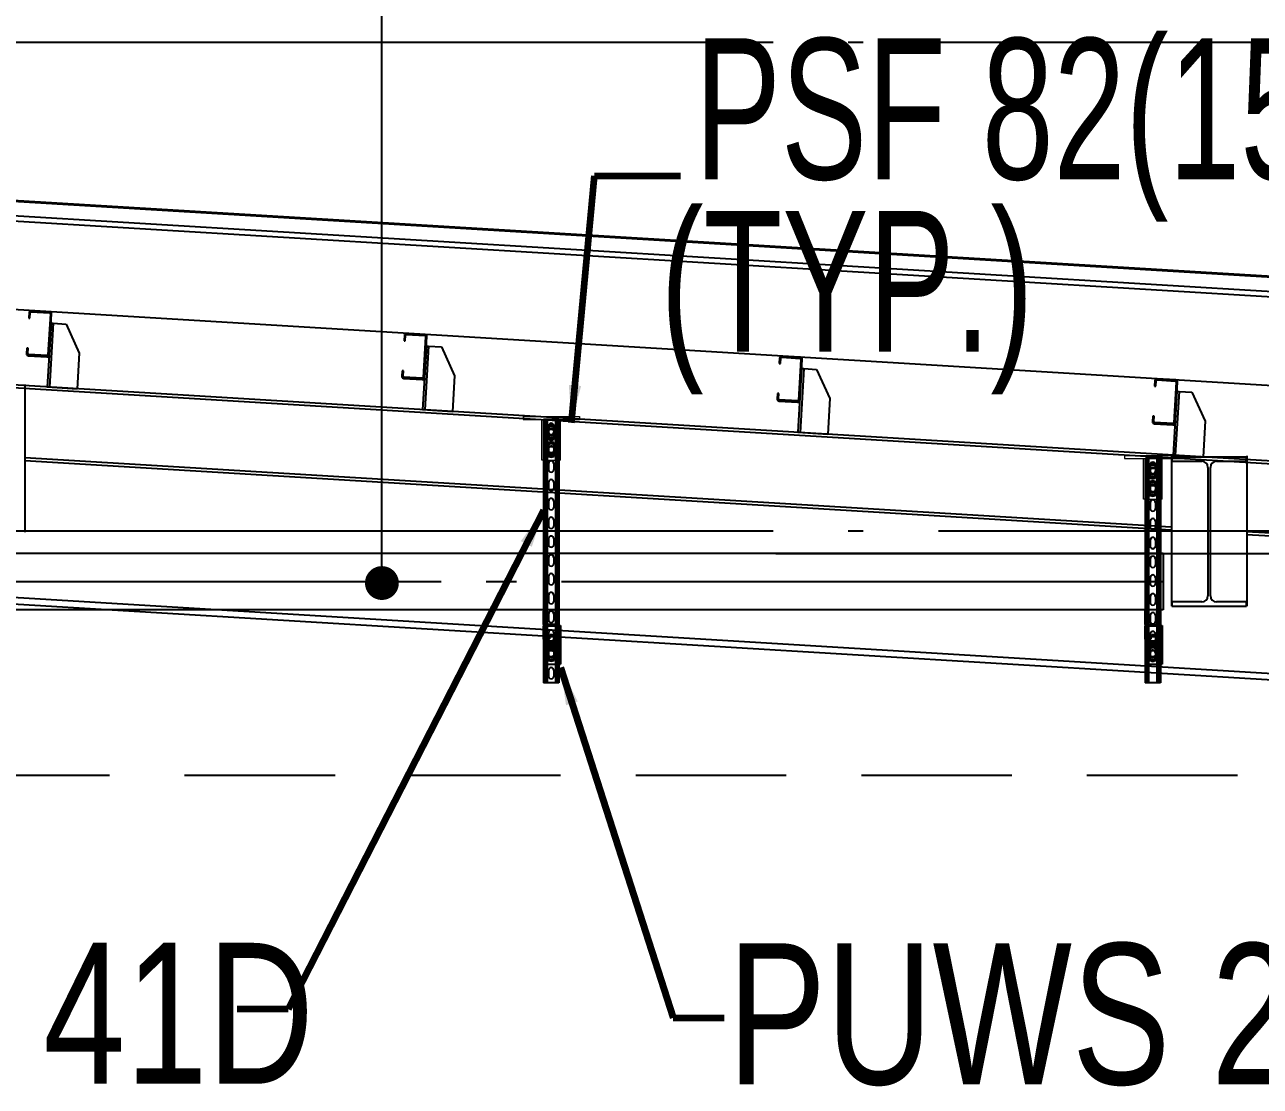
# Model space of a CAD drawing. Header units: millimetres. Extents: x 0 to 268175, y 0 to 74250.
# Drawn here: x 99930 to 103216, y 23219 to 26043 of the extents above; entities that cross this region are included whole.
import ezdxf
from ezdxf.enums import TextEntityAlignment as Align

# ---------------------------------------------------------------- set-up
doc = ezdxf.new("R2010")
doc.units = ezdxf.units.MM
doc.header["$LTSCALE"] = 200
for name, pattern in [('CEN-GAUN', [32.2, 30, -1, 0.2, -1]), ('CEN6', [12, 10, -0.75, 0.5, -0.75]), ('H3', [3, 2, -1]), ('phl_thick', [0])]:
    doc.linetypes.add(name, pattern=pattern)
for name, color, linetype in [('1 CEN', 15, 'CEN-GAUN'), ('1 EA', 3, 'Continuous'), ('1 OA', 4, 'Continuous'), ('@@P3_P4 환상망 SUPPORT', 143, 'Continuous'), ('BA', 9, 'Continuous'), ('PIPE RACK', 6, 'Continuous'), ('SYP_INSUL', 252, 'Continuous'), ('TE', 2, 'Continuous')]:
    doc.layers.add(name, color=color, linetype=linetype)
doc.styles.add('GHS_DIM', font='romans.shx', dxfattribs={"width": 0.7, "bigfont": 'ghs.shx'})
doc.styles.add('돋움', font='')
doc.styles.add('돋움체', font='gulim.ttc')
doc.styles.get('돋움').set_extended_font_data('Dotum')
doc.dimstyles.new('LEADER50', dxfattribs={"dimscale": 0, "dimtxt": 100, "dimasz": 100, "dimexe": 50, "dimexo": 50, "dimgap": 40, "dimtad": 1, "dimdec": 0, "dimdsep": 46, "dimtxsty": 'GHS_DIM', "dimcen": 2.5, "dimclrd": 1, "dimclre": 1, "dimclrt": 2, "dimadec": 0, "dimazin": 0, "dimtfac": 1, "dimtdec": 0, "dimtofl": 0, "dimtmove": 0, "dimatfit": 3, "dimfxl": 30, "dimtvp": 1, "dimtolj": 1, "dimtzin": 0, "dimarcsym": 0})
doc.dimstyles.new('SAMOO-25', dxfattribs={"dimscale": 100, "dimtxt": 2.5, "dimasz": 1, "dimexe": 2, "dimexo": 2, "dimgap": 1, "dimtad": 1, "dimdec": 0, "dimdsep": 46, "dimlunit": 6, "dimtxsty": '돋움', "dimblk": 'dimdot', "dimcen": 1, "dimclrd": 1, "dimclre": 1, "dimclrt": 3, "dimadec": 0, "dimazin": 0, "dimtm": 1e-09, "dimtfac": 1, "dimtdec": 0, "dimtix": 1, "dimtmove": 2, "dimatfit": 3, "dimldrblk": 'NONE', "dimfxl": 8, "dimtolj": 1, "dimarcsym": 0})

# ---------------------------------------------------------------- blocks, each defined once
blk = doc.blocks.new('*U4191')
at = {"layer": '@@P3_P4 환상망 SUPPORT', "linetype": 'phl_thick'}
for p, q in [((-20.5, 0), (-20.5, 700.8)), ((-15.6, 0), (-15.6, 700.8)), ((-15.1, 0), (-15.1, 700.8)), ((-11, 0), (-11, 700.8)), ((11, 0), (11, 700.8)), ((15.1, 0), (15.1, 700.8)), ((15.6, 0), (15.6, 700.8)), ((20.5, 0), (20.5, 700.8)), ((-7, 667), (-7, 683)), ((7, 667), (7, 683)), ((-7, 617), (-7, 633)), ((7, 617), (7, 633)), ((-7, 567), (-7, 583)), ((7, 567), (7, 583)), ((-7, 517), (-7, 533)), ((7, 517), (7, 533)), ((-7, 467), (-7, 483)), ((7, 467), (7, 483)), ((-7, 417), (-7, 433)), ((7, 417), (7, 433)), ((-7, 367), (-7, 383)), ((7, 367), (7, 383)), ((-7, 317), (-7, 333)), ((7, 317), (7, 333)), ((-7, 267), (-7, 283)), ((7, 267), (7, 283)), ((-7, 217), (-7, 233)), ((7, 217), (7, 233)), ((-7, 167), (-7, 183)), ((7, 167), (7, 183)), ((-7, 117), (-7, 133)), ((7, 117), (7, 133)), ((-7, 67), (-7, 83)), ((7, 67), (7, 83)), ((-7, 17), (-7, 33)), ((7, 17), (7, 33))]:
    blk.add_line(p, q, dxfattribs=at)
at = {"layer": '@@P3_P4 환상망 SUPPORT', "linetype": 'Continuous'}
for p, q in [((-20.5, 700.8), (20.5, 700.8)), ((-20.5, 0), (20.5, 0))]:
    blk.add_line(p, q, dxfattribs=at)
at = {"layer": '@@P3_P4 환상망 SUPPORT', "linetype": 'phl_thick'}
for centre, start, end in [((0, 683), 0.0003, 180.0003), ((0, 667), 180.0003, 0.0003), ((0, 633), 0.0003, 180.0003), ((0, 617), 180.0003, 0.0003), ((0, 583), 0.0003, 180.0003), ((0, 567), 180.0003, 0.0003), ((0, 533), 0.0003, 180.0003), ((0, 517), 180.0003, 0.0003), ((0, 483), 0.0003, 180.0003), ((0, 467), 180.0003, 0.0003), ((0, 433), 0.0003, 180.0003), ((0, 417), 180.0003, 0.0003), ((0, 383), 0.0003, 180.0003), ((0, 367), 180.0003, 0.0003), ((0, 333), 0.0003, 180.0003), ((0, 317), 180.0003, 0.0003), ((0, 283), 0.0003, 180.0003), ((0, 267), 180.0003, 0.0003), ((0, 233), 0.0003, 180.0003), ((0, 217), 180.0003, 0.0003), ((0, 183), 0.0003, 180.0003), ((0, 167), 180.0003, 0.0003), ((0, 133), 0.0003, 180.0003), ((0, 117), 180.0003, 0.0003), ((0, 83), 0.0003, 180.0003), ((0, 67), 180.0003, 0.0003), ((0, 33), 0.0003, 180.0003), ((0, 17), 180.0003, 0.0003)]:
    blk.add_arc(centre, 7, start, end, dxfattribs=at)
blk = doc.blocks.new('A$C1199bcb0')
at = {"layer": '@@P3_P4 환상망 SUPPORT', "color": 2, "linetype": 'phl_thick'}
for p, q in [((-18, 6), (-17.99649, 6.117777)), ((-18, -6), (-18, 6)), ((-17.99649, 6.117777), (-17.986084, 6.235472)), ((-17.986084, 6.235472), (-17.968693, 6.352408)), ((-17.968693, 6.352408), (-17.944448, 6.467915)), ((-17.944448, 6.467915), (-17.913618, 6.581325)), ((-17.913618, 6.581325), (-17.876478, 6.691977)), ((-17.876478, 6.691977), (-17.832987, 6.800099)), ((-17.832987, 6.800099), (-17.782843, 6.90625)), ((-17.782843, 6.90625), (-17.726339, 7.009788)), ((-17.726339, 7.009788), (-17.663683, 7.110023)), ((-17.663683, 7.110023), (-17.595186, 7.206336)), ((-17.595186, 7.206336), (-17.521322, 7.298238)), ((-17.521322, 7.298238), (-17.442581, 7.385253)), ((-17.442581, 7.385253), (-17.359451, 7.466933)), ((-17.359451, 7.466933), (-17.272411, 7.54299)), ((-17.272411, 7.54299), (-17.182116, 7.613221)), ((-17.182116, 7.613221), (-17.089214, 7.677382)), ((-17.089214, 7.677382), (-16.99437, 7.735268)), ((-16.99437, 7.735268), (-16.898317, 7.78686)), ((-16.898317, 7.78686), (-16.801819, 7.832213)), ((-16.801819, 7.832213), (-16.705605, 7.871396)), ((-16.705605, 7.871396), (-16.608332, 7.905217)), ((-16.608332, 7.905217), (-16.509245, 7.934047)), ((-16.509245, 7.934047), (-16.408728, 7.957771)), ((-16.408728, 7.957771), (-16.307163, 7.976272)), ((-16.307163, 7.976272), (-16.204935, 7.989459)), ((-16.204935, 7.989459), (-16.102423, 7.997347)), ((-16.102423, 7.997347), (-16, 8)), ((-16, 8), (-14.439052, 8)), ((-14.439049, 8.000031), (-14.231407, 8.004602)), ((-14.231407, 8.004602), (-14.024026, 8.018427)), ((-14.024026, 8.018427), (-13.817566, 8.041426)), ((-13.817566, 8.041426), (-13.612699, 8.073442)), ((-13.612699, 8.073442), (-13.410096, 8.114311)), ((-13.410096, 8.114311), (-13.208317, 8.164452)), ((-13.208317, 8.164452), (-13.002339, 8.225616)), ((-13.002339, 8.225616), (-12.793396, 8.298335)), ((-12.793396, 8.298335), (-12.583125, 8.383024)), ((-12.583125, 8.383024), (-12.373108, 8.479752)), ((-12.373108, 8.479752), (-12.202334, 8.568009)), ((-12.202334, 8.568009), (-12.032001, 8.66519)), ((-12.032001, 8.66519), (-11.862731, 8.771353)), ((-11.862731, 8.771353), (-11.69539, 8.886751)), ((-11.69539, 8.886751), (-11.530483, 9.011345)), ((-11.530483, 9.011345), (-11.36902, 9.14507)), ((-11.36902, 9.14507), (-11.212824, 9.286802)), ((-11.212824, 9.286802), (-11.06258, 9.43597)), ((-11.06258, 9.43597), (-10.918729, 9.592018)), ((-10.918729, 9.592018), (-10.782094, 9.754732)), ((-10.782094, 9.754732), (-10.652928, 9.923378)), ((-10.652928, 9.923378), (-10.532238, 10.096755)), ((-10.532238, 10.096755), (-10.420465, 10.273729)), ((-10.420465, 10.273729), (-10.317712, 10.453605)), ((-10.317712, 10.453605), (-10.224151, 10.635519)), ((-10.224151, 10.635519), (-10.14017, 10.817799)), ((-10.14017, 10.817799), (-10.065554, 10.999621)), ((-10.065554, 10.999621), (-10, 11.18034)), ((-10, 11.18034), (-7.5, 18.540497)), ((-8.5, -4.129467), (-8.5, 4.129467)), ((-7.862192, 17.474161), (-8, 17.5)), ((-8, 17.068443), (-8, 17.5)), ((-7.826223, 5.296482), (-7.478477, 5.497254)), ((-7.478477, 5.497254), (-7.13805, 5.6938)), ((-7.13805, 5.6938), (-6.803941, 5.886698)), ((-6.803941, 5.886698), (-6.475198, 6.076497)), ((-6.475198, 6.076497), (-6.150906, 6.263728)), ((-6.150906, 6.263728), (-5.830178, 6.4489)), ((-5.830178, 6.4489), (-5.512148, 6.632514)), ((-5.512148, 6.632514), (-4.880781, 6.997035)), ((-4.880781, 6.997035), (-4.565745, 7.17892)), ((-4.565745, 7.17892), (-4.25, 7.361216)), ((-4.25, 7.361216), (-3.934255, 7.543511)), ((-3.934255, 7.543511), (-3.619219, 7.725397)), ((-3.619219, 7.725397), (-3.304035, 7.907369)), ((-3.304035, 7.907369), (-2.987851, 8.089918)), ((-2.987851, 8.089918), (-2.669822, 8.273532)), ((-2.669822, 8.273532), (-2.349094, 8.458704)), ((-2.349094, 8.458704), (-2.024802, 8.645934)), ((-2.024802, 8.645934), (-1.696059, 8.835734)), ((-1.696059, 8.835734), (-1.361951, 9.028632)), ((-1.361951, 9.028632), (-1.021523, 9.225178)), ((-1.021523, 9.225178), (-0.673776, 9.425949)), ((1.09777, 9.181157), (0.673776, 9.425949)), ((1.511166, 8.942483), (1.09777, 9.181157)), ((1.91576, 8.70889), (1.511166, 8.942483)), ((2.313254, 8.479397), (1.91576, 8.70889)), ((2.705276, 8.253062), (2.313254, 8.479397)), ((3.093409, 8.028974), (2.705276, 8.253062)), ((3.479206, 7.806234), (3.093409, 8.028974)), ((3.864216, 7.583949), (3.479206, 7.806234)), ((4.597267, 7.160721), (3.864216, 7.583949)), ((4.943779, 6.960663), (4.597267, 7.160721)), ((5.290677, 6.760381), (4.943779, 6.960663)), ((5.639091, 6.559224), (5.290677, 6.760381)), ((5.990151, 6.356539), (5.639091, 6.559224)), ((6.344997, 6.151669), (5.990151, 6.356539)), ((6.704797, 5.943938), (6.344997, 6.151669)), ((7.444122, 5.517089), (6.704797, 5.943938)), ((7.826223, 5.296482), (7.444122, 5.517089)), ((10, 11.18034), (7.5, 18.540497)), ((8.5, -4.129467), (8.5, 4.129467)), ((10.0619, 11.00917), (10, 11.18034)), ((10.131785, 10.837331), (10.0619, 11.00917)), ((10.20982, 10.665387), (10.131785, 10.837331)), ((10.296167, 10.493907), (10.20982, 10.665387)), ((10.390993, 10.323456), (10.296167, 10.493907)), ((10.494428, 10.154656), (10.390993, 10.323456)), ((10.605843, 9.989169), (10.494428, 10.154656)), ((10.724691, 9.827928), (10.605843, 9.989169)), ((10.850639, 9.671434), (10.724691, 9.827928)), ((10.983347, 9.520192), (10.850639, 9.671434)), ((11.122479, 9.374703), (10.983347, 9.520192)), ((11.26755, 9.235579), (11.122479, 9.374703)), ((11.417344, 9.103769), (11.26755, 9.235579)), ((11.571177, 8.979536), (11.417344, 9.103769)), ((11.728471, 8.863041), (11.571177, 8.979536)), ((11.888385, 8.754602), (11.728471, 8.863041)), ((12.049542, 8.654679), (11.888385, 8.754602)), ((12.211309, 8.563124), (12.049542, 8.654679)), ((12.373108, 8.479752), (12.211309, 8.563124)), ((12.583125, 8.383024), (12.373118, 8.4798)), ((12.793396, 8.298335), (12.583125, 8.383024)), ((13.002339, 8.225616), (12.793396, 8.298335)), ((13.208317, 8.164452), (13.002339, 8.225616)), ((13.410096, 8.114311), (13.208317, 8.164452)), ((13.612699, 8.073442), (13.410096, 8.114311)), ((13.817566, 8.041426), (13.612699, 8.073442)), ((14.024026, 8.018427), (13.817566, 8.041426)), ((14.231407, 8.004602), (14.024026, 8.018427)), ((14.439052, 8), (14.231407, 8.004602)), ((14.439052, 8), (14.690674, 8)), ((14.690674, 8), (14.945595, 8)), ((14.945595, 8), (15.203898, 8)), ((15.203898, 8), (15.465673, 8)), ((15.465673, 8), (15.731009, 8)), ((15.731009, 8), (16, 8)), ((16.102423, 7.997347), (16, 8)), ((16.204935, 7.989459), (16.102423, 7.997347)), ((16.307163, 7.976272), (16.204935, 7.989459)), ((16.408728, 7.957771), (16.307163, 7.976272)), ((16.509245, 7.934047), (16.408728, 7.957771)), ((16.608332, 7.905217), (16.509245, 7.934047)), ((16.705605, 7.871395), (16.608332, 7.905217)), ((16.801819, 7.832213), (16.705605, 7.871395)), ((16.898317, 7.78686), (16.801819, 7.832213)), ((16.99437, 7.735268), (16.898317, 7.78686)), ((17.089214, 7.677382), (16.99437, 7.735268)), ((17.182116, 7.613221), (17.089214, 7.677382)), ((17.272411, 7.54299), (17.182116, 7.613221)), ((17.359451, 7.466933), (17.272411, 7.54299)), ((17.442581, 7.385253), (17.359451, 7.466933)), ((17.521322, 7.298238), (17.442581, 7.385253)), ((17.595186, 7.206336), (17.521322, 7.298238)), ((17.663683, 7.110023), (17.595186, 7.206336)), ((17.726339, 7.009788), (17.663683, 7.110023)), ((17.782843, 6.90625), (17.726339, 7.009788)), ((17.832987, 6.800099), (17.782843, 6.90625)), ((17.876478, 6.691977), (17.832987, 6.800099)), ((17.913618, 6.581325), (17.876478, 6.691977)), ((17.944448, 6.467915), (17.913618, 6.581325)), ((17.968693, 6.352408), (17.944448, 6.467915)), ((17.986084, 6.235472), (17.968693, 6.352408)), ((17.99649, 6.117777), (17.986084, 6.235472)), ((18, 6), (17.99649, 6.117777)), ((18, -6), (18, 6)), ((-17.99649, -6.117777), (-18, -6)), ((-17.986084, -6.235472), (-17.99649, -6.117777)), ((-17.968693, -6.352408), (-17.986084, -6.235472)), ((-17.944448, -6.467915), (-17.968693, -6.352408)), ((-17.913618, -6.581325), (-17.944448, -6.467915)), ((-17.876478, -6.691977), (-17.913618, -6.581325)), ((-17.832987, -6.800099), (-17.876478, -6.691977)), ((-17.782843, -6.90625), (-17.832987, -6.800099)), ((-17.726339, -7.009788), (-17.782843, -6.90625)), ((-17.663683, -7.110023), (-17.726339, -7.009788)), ((-17.595186, -7.206336), (-17.663683, -7.110023)), ((-17.521322, -7.298238), (-17.595186, -7.206336)), ((-17.442581, -7.385253), (-17.521322, -7.298238)), ((-17.359451, -7.466933), (-17.442581, -7.385253)), ((-17.272411, -7.54299), (-17.359451, -7.466933)), ((-17.182116, -7.613221), (-17.272411, -7.54299)), ((-17.089214, -7.677382), (-17.182116, -7.613221)), ((-16.99437, -7.735268), (-17.089214, -7.677382)), ((-16.898317, -7.78686), (-16.99437, -7.735268)), ((-16.801819, -7.832213), (-16.898317, -7.78686)), ((-16.705605, -7.871395), (-16.801819, -7.832213)), ((-16.608332, -7.905217), (-16.705605, -7.871395)), ((-16.509245, -7.934047), (-16.608332, -7.905217)), ((-16.408728, -7.957771), (-16.509245, -7.934047)), ((-16.307163, -7.976272), (-16.408728, -7.957771)), ((-16.204935, -7.989459), (-16.307163, -7.976272)), ((-16.102423, -7.997347), (-16.204935, -7.989459)), ((-16, -8), (-16.102423, -7.997347)), ((-16, -8), (-14.439052, -8)), ((-14.231407, -8.004602), (-14.439052, -8)), ((-14.024026, -8.018427), (-14.231407, -8.004602)), ((-13.817566, -8.041426), (-14.024026, -8.018427)), ((-13.612699, -8.073442), (-13.817566, -8.041426)), ((-13.410096, -8.114311), (-13.612699, -8.073442)), ((-13.208317, -8.164452), (-13.410096, -8.114311)), ((-13.002339, -8.225616), (-13.208317, -8.164452)), ((-12.793396, -8.298335), (-13.002339, -8.225616)), ((-12.583125, -8.383024), (-12.793396, -8.298335)), ((-12.373118, -8.4798), (-12.583125, -8.383024)), ((-12.202317, -8.567993), (-12.373108, -8.479752)), ((-12.031596, -8.665364), (-12.202317, -8.567993)), ((-11.861625, -8.77208), (-12.031596, -8.665364)), ((-11.693248, -8.888251), (-11.861625, -8.77208)), ((-11.528074, -9.013275), (-11.693248, -8.888251)), ((-11.366937, -9.146872), (-11.528074, -9.013275)), ((-11.210513, -9.288848), (-11.366937, -9.146872)), ((-11.059873, -9.438622), (-11.210513, -9.288848)), ((-10.916073, -9.595039), (-11.059873, -9.438622)), ((-10.779813, -9.757758), (-10.916073, -9.595039)), ((-10.651197, -9.925931), (-10.779813, -9.757758)), ((-10.530719, -10.099052), (-10.651197, -9.925931)), ((-10.41886, -10.276366), (-10.530719, -10.099052)), ((-10.316502, -10.45592), (-10.41886, -10.276366)), ((-10.223629, -10.63676), (-10.316502, -10.45592)), ((-10.140051, -10.81822), (-10.223629, -10.63676)), ((-10.065572, -10.999636), (-10.140051, -10.81822)), ((-10, -11.18034), (-10.065572, -10.999636)), ((-7.5, -18.540497), (-10, -11.18034)), ((-7.444122, -5.517089), (-7.826223, -5.296482)), ((-6.704797, -5.943938), (-7.444122, -5.517089)), ((-6.344997, -6.151669), (-6.704797, -5.943938)), ((-5.990151, -6.356539), (-6.344997, -6.151669)), ((-5.639091, -6.559224), (-5.990151, -6.356539)), ((-5.290677, -6.760381), (-5.639091, -6.559224)), ((-4.943779, -6.960663), (-5.290677, -6.760381)), ((-4.597267, -7.160721), (-4.943779, -6.960663)), ((-4.25, -7.361216), (-4.597267, -7.160721)), ((-3.864216, -7.583949), (-4.25, -7.361216)), ((-3.479206, -7.806234), (-3.864216, -7.583949)), ((-3.093409, -8.028974), (-3.479206, -7.806234)), ((-2.705276, -8.253062), (-3.093409, -8.028974)), ((-2.313254, -8.479397), (-2.705276, -8.253062)), ((-1.91576, -8.70889), (-2.313254, -8.479397)), ((-1.511166, -8.942483), (-1.91576, -8.70889)), ((-1.09777, -9.181157), (-1.511166, -8.942483)), ((-0.673776, -9.425949), (-1.09777, -9.181157)), ((0.673776, -9.425949), (1.09777, -9.181157)), ((1.09777, -9.181157), (1.511166, -8.942483)), ((1.511166, -8.942483), (1.91576, -8.70889)), ((1.91576, -8.70889), (2.313254, -8.479397)), ((2.313254, -8.479397), (2.705276, -8.253062)), ((2.705276, -8.253062), (3.093409, -8.028974)), ((3.093409, -8.028974), (3.479206, -7.806234)), ((3.479206, -7.806234), (3.864216, -7.583949)), ((3.864216, -7.583949), (4.25, -7.361216)), ((4.25, -7.361216), (4.597267, -7.160721)), ((4.597267, -7.160721), (4.943779, -6.960663)), ((4.943779, -6.960663), (5.290677, -6.760381)), ((5.290677, -6.760381), (5.639091, -6.559224)), ((5.639091, -6.559224), (5.990151, -6.356539)), ((5.990151, -6.356539), (6.344997, -6.151669)), ((6.344997, -6.151669), (6.704797, -5.943938)), ((6.704797, -5.943938), (7.070754, -5.732653)), ((7.070754, -5.732653), (7.444122, -5.517089)), ((7.444122, -5.517089), (7.826223, -5.296482)), ((7.5, -18.540497), (10, -11.18034)), ((8, -17.5), (7.862205, -17.474163)), ((8, -17.5), (8, -17.068485)), ((10, -11.18034), (10.079742, -10.963325)), ((10.079742, -10.963325), (10.172623, -10.744906)), ((10.172623, -10.744906), (10.279159, -10.526212)), ((10.279159, -10.526212), (10.399189, -10.309495)), ((10.399189, -10.309495), (10.532238, -10.096755)), ((10.532238, -10.096755), (10.678125, -9.889198)), ((10.678125, -9.889198), (10.835908, -9.688932)), ((10.835908, -9.688932), (11.004268, -9.497615)), ((11.004268, -9.497615), (11.182281, -9.316057)), ((11.182281, -9.316057), (11.36902, -9.14507)), ((11.36902, -9.14507), (11.563231, -8.985682)), ((11.563231, -8.985682), (11.762086, -8.839511)), ((11.762086, -8.839511), (11.96414, -8.706587)), ((11.96414, -8.706587), (12.168209, -8.586729)), ((12.168209, -8.586729), (12.373108, -8.479752)), ((12.373108, -8.479752), (12.583125, -8.383024)), ((12.583125, -8.383024), (12.793396, -8.298335)), ((12.793396, -8.298335), (13.002339, -8.225616)), ((13.002339, -8.225616), (13.208317, -8.164452)), ((13.208317, -8.164452), (13.410096, -8.114311)), ((13.410096, -8.114311), (13.612699, -8.073442)), ((13.612699, -8.073442), (13.817566, -8.041426)), ((13.817566, -8.041426), (14.024026, -8.018427)), ((14.024026, -8.018427), (14.231407, -8.004602)), ((14.231407, -8.004602), (14.439052, -8)), ((14.439052, -8), (14.690674, -8)), ((14.690674, -8), (14.945595, -8)), ((14.945595, -8), (15.203898, -8)), ((15.203898, -8), (15.465673, -8)), ((15.465673, -8), (15.731009, -8)), ((15.731009, -8), (16, -8)), ((16, -8), (16.102423, -7.997347)), ((16.102423, -7.997347), (16.204935, -7.989459)), ((16.204935, -7.989459), (16.307163, -7.976272)), ((16.307163, -7.976272), (16.408728, -7.957771)), ((16.408728, -7.957771), (16.509245, -7.934047)), ((16.509245, -7.934047), (16.608332, -7.905217)), ((16.608332, -7.905217), (16.705605, -7.871396)), ((16.705605, -7.871396), (16.801819, -7.832213)), ((16.801819, -7.832213), (16.898317, -7.78686)), ((16.898317, -7.78686), (16.99437, -7.735268)), ((16.99437, -7.735268), (17.089214, -7.677382)), ((17.089214, -7.677382), (17.182116, -7.613221)), ((17.182116, -7.613221), (17.272411, -7.54299)), ((17.272411, -7.54299), (17.359451, -7.466933)), ((17.359451, -7.466933), (17.442581, -7.385253)), ((17.442581, -7.385253), (17.521322, -7.298238)), ((17.521322, -7.298238), (17.595186, -7.206336)), ((17.595186, -7.206336), (17.663683, -7.110023)), ((17.663683, -7.110023), (17.726339, -7.009788)), ((17.726339, -7.009788), (17.782843, -6.90625)), ((17.782843, -6.90625), (17.832987, -6.800099)), ((17.832987, -6.800099), (17.876478, -6.691977)), ((17.876478, -6.691977), (17.913618, -6.581325)), ((17.913618, -6.581325), (17.944448, -6.467915)), ((17.944448, -6.467915), (17.968693, -6.352408)), ((17.968693, -6.352408), (17.986084, -6.235472)), ((17.986084, -6.235472), (17.99649, -6.117777)), ((17.99649, -6.117777), (18, -6))]:
    blk.add_line(p, q, dxfattribs=at)
for radius in [10.3, 8.5]:
    blk.add_circle((0, 0), radius, dxfattribs=at)
for radius, start, end in [(15, 145.575707658, 214.424292384), (15, 48.189685111, 131.810314902), (9.45, 145.911393746, 154.088606254), (20, 67.975687163, 112.024312837), (9.45, 85.911393747, 94.088606253), (9.45, 25.911393746, 34.088606254), (15, 0, 34.424292384), (15, 325.575707658, 0), (15, 228.189685098, 311.810314889), (9.45, 205.911393746, 214.088606254), (20, 247.975687163, 292.024312837), (9.45, 265.911393747, 274.088606253), (9.45, 325.911393746, 334.088606254)]:
    blk.add_arc((0, 0), radius, start, end, dxfattribs=at)
blk = doc.blocks.new('A$Cbeba9721')
at = {"layer": '@@P3_P4 환상망 SUPPORT', "color": 5, "linetype": 'Continuous', "lineweight": 0}
for p, q in [((-75, 0), (75, 0)), ((-75, 0), (-75, -8)), ((75, 0), (75, -8)), ((-75, -8), (75, -8)), ((-25, -116), (-25, -8)), ((-8.2, -25), (-8.2, -35.3)), ((7.2, -24), (-7.2, -24)), ((8.2, -35.3), (8.2, -25)), ((25, -116), (25, -8)), ((-8.2, -48.7), (-8.2, -59)), ((-7.2, -60), (7.2, -60)), ((8.2, -59), (8.2, -48.7)), ((-8.2, -71), (-8.2, -81.3)), ((-8.2, -94.7), (-8.2, -105)), ((7.2, -70), (-7.2, -70)), ((8.2, -81.3), (8.2, -71)), ((8.2, -105), (8.2, -94.7)), ((-17, -116), (-25, -116)), ((-17, -116), (17, -116)), ((-7.2, -106), (7.2, -106)), ((25, -116), (17, -116))]:
    blk.add_line(p, q, dxfattribs=at)
for centre, radius, start, end in [((-7.2, -25), 1, 90, 180), ((7.2, -25), 1, 0, 90), ((0, -42), 10.7, 140.7731, 219.2269), ((-7.2, -59), 1, 180, 270), ((7.2, -59), 1, 270, 0), ((0, -42), 10.7, 320.7731, 39.2269), ((0, -88), 10.7, 140.7731, 219.2269), ((-7.2, -71), 1, 90, 180), ((7.2, -71), 1, 0, 90), ((0, -88), 10.7, 320.7731, 39.2269), ((-7.2, -105), 1, 180, 270), ((7.2, -105), 1, 270, 0)]:
    blk.add_arc(centre, radius, start, end, dxfattribs=at)
at = {"layer": '@@P3_P4 환상망 SUPPORT', "color": 2}
for p in [(0, -42), (0, -88)]:
    blk.add_blockref('A$C1199bcb0', p, dxfattribs=at)
blk = doc.blocks.new('A$Cd080613a')
at = {"layer": '@@P3_P4 환상망 SUPPORT', "color": 2, "linetype": 'phl_thick'}
for p, q in [((-20, 4.434), (-18.540497, 4.434)), ((-20, 1.034), (-20, 4.434)), ((-20, 1.034), (-18.540497, 1.034)), ((-18.540497, 4.434), (-11.18034, 4.434)), ((-18.540497, 1.034), (-18.540497, 4.434)), ((-18.540497, 1.034), (-11.18034, 1.034)), ((-13.5, 0), (-13.5, 1.034)), ((-13.5, 0), (-8, 0)), ((-11.18034, 4.434), (-10.999621, 4.526016)), ((-11.18034, 1.034), (-11.18034, 4.434)), ((-11.18034, 1.034), (-8.008727, 1.034)), ((-10.999621, 4.526016), (-10.817799, 4.607405)), ((-10.817799, 4.607405), (-10.635521, 4.678167)), ((-10.635521, 4.678167), (-10.453605, 4.738253)), ((-10.5, -10.466), (-10.5, 0)), ((-10.453605, 4.738253), (-10.273729, 4.787376)), ((-10.309559, 6.434007), (10.309559, 6.434007)), ((-10.273729, 4.787376), (-10.096742, 4.825514)), ((-10.096742, 4.825514), (-9.923378, 4.852767)), ((-9.923378, 4.852767), (-9.754732, 4.869109)), ((-9.754732, 4.869109), (-9.592018, 4.874416)), ((-9.43597, 4.869011), (-9.592018, 4.874416)), ((-9.45, 12.285517), (-8.5, 12.834)), ((-9.45, 12.285517), (-9.425949, 12.285517)), ((-9.45, 6.434), (-9.45, 12.285517)), ((-9.286802, 4.852541), (-9.43597, 4.869011)), ((-9.425949, 12.285517), (-9.225178, 12.382765)), ((-9.425949, 6.434), (-9.425949, 12.285517)), ((-9.14507, 4.825103), (-9.286802, 4.852541)), ((-9.225178, 12.382765), (-9.028632, 12.46982)), ((-9.011345, 4.786714), (-9.14507, 4.825103)), ((-9.028632, 12.46982), (-8.835734, 12.547031)), ((-8.886751, 4.737605), (-9.011345, 4.786714)), ((-8.771402, 4.677806), (-8.886751, 4.737605)), ((-8.835734, 12.547031), (-8.645934, 12.614685)), ((-8.66519, 4.60729), (-8.771402, 4.677806)), ((-8.568009, 4.52603), (-8.66519, 4.60729)), ((-8.645934, 12.614685), (-8.458704, 12.673015)), ((-8.479752, 4.434), (-8.568009, 4.52603)), ((-8.5, 12.834), (8.5, 12.834)), ((-8.383024, 4.342905), (-8.479752, 4.434)), ((-8.479752, 4.434), (8.479752, 4.434)), ((-8.458704, 12.673015), (-8.273532, 12.722205)), ((-8.298335, 4.244727), (-8.383024, 4.342905)), ((-8.225616, 4.140826), (-8.298335, 4.244727)), ((-8.273532, 12.722205), (-8.089918, 12.762387)), ((-8.164452, 4.032743), (-8.225616, 4.140826)), ((-8.114311, 3.921798), (-8.164452, 4.032743)), ((-8.073442, 3.805669), (-8.114311, 3.921798)), ((-8.089918, 12.762387), (-7.907369, 12.793645)), ((-8.041426, 3.683749), (-8.073442, 3.805669)), ((-8.018427, 3.556566), (-8.041426, 3.683749)), ((-8.004602, 3.42465), (-8.018427, 3.556566)), ((-8.006255, 0.977988), (-8.008727, 1.034)), ((-8.004136, 0.924002), (-8.006255, 0.977988)), ((-8.000031, 3.288557), (-8.004602, 3.42465)), ((-8.002394, 0.872075), (-8.004136, 0.924002)), ((-8.001102, 0.822352), (-8.002394, 0.872075)), ((-8.000288, 0.774408), (-8.001102, 0.822352)), ((-8, 0.727727), (-8.000288, 0.774408)), ((-8, -0.157176), (-8, 3.288561)), ((-7.997347, 2.169936), (-8, 2.238707)), ((-7.989459, 2.102767), (-7.997347, 2.169936)), ((-7.976272, 2.037446), (-7.989459, 2.102767)), ((-7.957771, 1.974207), (-7.976272, 2.037446)), ((-7.934047, 1.913249), (-7.957771, 1.974207)), ((-7.905217, 1.854768), (-7.934047, 1.913249)), ((-7.907369, 12.793645), (-7.725397, 12.816016)), ((-7.871396, 1.798956), (-7.905217, 1.854768)), ((-7.832213, 1.745381), (-7.871396, 1.798956)), ((-7.78686, 1.693336), (-7.832213, 1.745381)), ((-7.735268, 1.643293), (-7.78686, 1.693336)), ((-7.677382, 1.595741), (-7.735268, 1.643293)), ((-7.725397, 12.816016), (-7.543511, 12.829488)), ((-7.613221, 1.551128), (-7.677382, 1.595741)), ((-7.54299, 1.509804), (-7.613221, 1.551128)), ((-7.543511, 12.829488), (-7.361216, 12.834)), ((-7.466933, 1.472099), (-7.54299, 1.509804)), ((-7.385253, 1.438355), (-7.466933, 1.472099)), ((-7.298238, 1.408783), (-7.385253, 1.438355)), ((-7.17892, 12.829488), (-7.361216, 12.834)), ((-7.206336, 1.383563), (-7.298238, 1.408783)), ((-7.110023, 1.362871), (-7.206336, 1.383563)), ((-6.997035, 12.816016), (-7.17892, 12.829488)), ((-7.009788, 1.34687), (-7.110023, 1.362871)), ((-6.90625, 1.335597), (-7.009788, 1.34687)), ((-6.815063, 12.793645), (-6.997035, 12.816016)), ((-6.800099, 1.329011), (-6.90625, 1.335597)), ((-6.632514, 12.762387), (-6.815063, 12.793645)), ((-6.691977, 1.327135), (-6.800099, 1.329011)), ((-6.691977, 1.327135), (-6.581325, 1.329907)), ((-6.4489, 12.722205), (-6.632514, 12.762387)), ((-6.581325, 1.329907), (-6.467915, 1.337363)), ((-6.467915, 1.337363), (-6.352408, 1.349526)), ((-6.263728, 12.673015), (-6.4489, 12.722205)), ((-6.352408, 1.349526), (-6.235472, 1.366419)), ((-6.076497, 12.614685), (-6.263728, 12.673015)), ((-6.235472, 1.366419), (-6.117777, 1.387979)), ((-6.117777, 1.387979), (-6, 1.414014)), ((-5.886698, 12.547031), (-6.076497, 12.614685)), ((-6, 1.414014), (-5.30323, 1.57262)), ((-6, -1.216), (-6, 1.414014)), ((-5.6938, 12.46982), (-5.886698, 12.547031)), ((-5.497254, 12.382765), (-5.6938, 12.46982)), ((-5.296482, 12.285517), (-5.497254, 12.382765)), ((-5.30323, 1.57262), (-4.617331, 1.711087)), ((-5.296482, 12.285517), (-4.129467, 12.285517)), ((-5.296482, 6.434), (-5.296482, 12.285517)), ((-4.617331, 1.711087), (-3.940787, 1.829986)), ((-4.129467, 12.285517), (-3.727924, 12.382765)), ((-4.129467, 6.434), (-4.129467, 12.285517)), ((-3.940787, 1.829986), (-3.272149, 1.929801)), ((-3.727924, 12.382765), (-3.334832, 12.46982)), ((-3.334832, 12.46982), (-2.949037, 12.547031)), ((-3.272149, 1.929801), (-2.610019, 2.010935)), ((-2.949037, 12.547031), (-2.569437, 12.614685)), ((-2.610019, 2.010935), (-1.953047, 2.07371)), ((-2.569437, 12.614685), (-2.194977, 12.673015)), ((-2.194977, 12.673015), (-1.824632, 12.722205)), ((-1.953047, 2.07371), (-1.299912, 2.118373)), ((-1.824632, 12.722205), (-1.457404, 12.762387)), ((-1.457404, 12.762387), (-1.092307, 12.793645)), ((-1.299912, 2.118373), (-0.649322, 2.145102)), ((-1.092307, 12.793645), (-0.728363, 12.816016)), ((-0.728363, 12.816016), (-0.364591, 12.829488)), ((-0.649322, 2.145102), (0, 2.154)), ((-0.364591, 12.829488), (0, 12.834)), ((0.364591, 12.829488), (0, 12.834)), ((0.649322, 2.145102), (0, 2.154)), ((0.728363, 12.816016), (0.364591, 12.829488)), ((1.299912, 2.118373), (0.649322, 2.145102)), ((1.092307, 12.793645), (0.728363, 12.816016)), ((1.457404, 12.762387), (1.092307, 12.793645)), ((1.953047, 2.07371), (1.299912, 2.118373)), ((1.824632, 12.722205), (1.457404, 12.762387)), ((2.194977, 12.673015), (1.824632, 12.722205)), ((2.610019, 2.010935), (1.953047, 2.07371)), ((2.569437, 12.614685), (2.194977, 12.673015)), ((2.949037, 12.547031), (2.569437, 12.614685)), ((3.272149, 1.929801), (2.610019, 2.010935)), ((3.334832, 12.46982), (2.949037, 12.547031)), ((3.940787, 1.829986), (3.272149, 1.929801)), ((3.727924, 12.382765), (3.334832, 12.46982)), ((4.129467, 12.285517), (3.727924, 12.382765)), ((4.617331, 1.711087), (3.940787, 1.829986)), ((4.129467, 12.285517), (5.296482, 12.285517)), ((4.129467, 6.434), (4.129467, 12.285517)), ((5.30323, 1.57262), (4.617331, 1.711087)), ((5.296482, 12.285517), (5.517089, 12.391922)), ((5.296482, 6.434), (5.296482, 12.285517)), ((6, 1.414014), (5.30323, 1.57262)), ((5.517089, 12.391922), (5.732653, 12.48604)), ((5.732653, 12.48604), (5.943938, 12.568319)), ((5.943938, 12.568319), (6.151669, 12.639125)), ((6.117777, 1.387979), (6, 1.414014)), ((6, -1.216), (6, 1.414014)), ((6.235472, 1.366419), (6.117777, 1.387979)), ((6.151669, 12.639125), (6.356539, 12.698744)), ((6.352408, 1.349526), (6.235472, 1.366419)), ((6.467915, 1.337363), (6.352408, 1.349526)), ((6.356539, 12.698744), (6.559224, 12.747389)), ((6.581325, 1.329907), (6.467915, 1.337363)), ((6.559224, 12.747389), (6.760381, 12.785202)), ((6.691977, 1.327135), (6.581325, 1.329907)), ((6.691977, 1.327135), (6.800099, 1.329011)), ((6.760381, 12.785202), (6.960663, 12.812253)), ((6.800099, 1.329011), (6.90625, 1.335597)), ((6.90625, 1.335597), (7.009788, 1.34687)), ((6.960663, 12.812253), (7.160721, 12.828542)), ((7.009788, 1.34687), (7.110023, 1.362871)), ((7.110023, 1.362871), (7.206336, 1.383563)), ((7.160721, 12.828542), (7.361216, 12.834)), ((7.206336, 1.383563), (7.298238, 1.408783)), ((7.298238, 1.408783), (7.385253, 1.438355)), ((7.583949, 12.827266), (7.361216, 12.834)), ((7.385253, 1.438355), (7.466933, 1.472099)), ((7.466933, 1.472099), (7.54299, 1.509804)), ((7.54299, 1.509804), (7.613221, 1.551128)), ((7.806234, 12.80717), (7.583949, 12.827266)), ((7.613221, 1.551128), (7.677382, 1.595741)), ((7.677382, 1.595741), (7.735268, 1.643293)), ((7.735268, 1.643293), (7.78686, 1.693336)), ((7.78686, 1.693336), (7.832213, 1.745381)), ((8.028974, 12.773795), (7.806234, 12.80717)), ((7.832213, 1.745381), (7.871395, 1.798957)), ((7.871395, 1.798957), (7.905217, 1.854768)), ((7.905217, 1.854768), (7.934047, 1.913249)), ((7.934047, 1.913249), (7.957771, 1.974207)), ((7.957771, 1.974207), (7.976272, 2.037446)), ((7.976272, 2.037446), (7.989459, 2.102767)), ((7.989459, 2.102767), (7.997347, 2.169936)), ((7.997347, 2.169936), (8, 2.238707)), ((8, 3.288561), (8.004602, 3.42465)), ((8, -0.157176), (8, 3.288561)), ((8, 0.727727), (8.000288, 0.774408)), ((8, 0), (13.5, 0)), ((8.000288, 0.774408), (8.001102, 0.822352)), ((8.001102, 0.822352), (8.002394, 0.872075)), ((8.002394, 0.872075), (8.004128, 0.923982)), ((8.004128, 0.923982), (8.006255, 0.977988)), ((8.004602, 3.42465), (8.018427, 3.556566)), ((8.006255, 0.977988), (8.008727, 1.034)), ((8.008727, 1.034), (20, 1.034)), ((8.018427, 3.556566), (8.041426, 3.683749)), ((8.253062, 12.727113), (8.028974, 12.773795)), ((8.041426, 3.683749), (8.073442, 3.805669)), ((8.073442, 3.805669), (8.114311, 3.921798)), ((8.114311, 3.921798), (8.164452, 4.032743)), ((8.164452, 4.032743), (8.225616, 4.140826)), ((8.225616, 4.140826), (8.298335, 4.244727)), ((8.479397, 12.666988), (8.253062, 12.727113)), ((8.298335, 4.244727), (8.383024, 4.342905)), ((8.383024, 4.342905), (8.4798, 4.433966)), ((8.70889, 12.593179), (8.479397, 12.666988)), ((8.479752, 4.434), (8.567993, 4.526015)), ((9.45, 12.285517), (8.5, 12.834)), ((8.567993, 4.526015), (8.665364, 4.607404)), ((8.665364, 4.607404), (8.772082, 4.678167)), ((8.942483, 12.505333), (8.70889, 12.593179)), ((8.772082, 4.678167), (8.888251, 4.738253)), ((8.888251, 4.738253), (9.013275, 4.787375)), ((9.181157, 12.402978), (8.942483, 12.505333)), ((9.013275, 4.787375), (9.146859, 4.825513)), ((9.146859, 4.825513), (9.288848, 4.852767)), ((9.425949, 12.285517), (9.181157, 12.402978)), ((9.288848, 4.852767), (9.438622, 4.869109)), ((9.425949, 12.285517), (9.45, 12.285517)), ((9.425949, 6.434), (9.425949, 12.285517)), ((9.438622, 4.869109), (9.595039, 4.874416)), ((9.45, 6.434), (9.45, 12.285517)), ((9.757758, 4.869011), (9.595039, 4.874416)), ((9.925931, 4.852541), (9.757758, 4.869011)), ((10.099052, 4.825103), (9.925931, 4.852541)), ((10.276366, 4.786714), (10.099052, 4.825103)), ((10.45592, 4.737606), (10.276366, 4.786714)), ((10.63676, 4.677807), (10.45592, 4.737606)), ((10.5, -10.466), (10.5, 0)), ((10.81822, 4.607291), (10.63676, 4.677807)), ((10.999636, 4.526031), (10.81822, 4.607291)), ((11.18034, 4.434), (10.999636, 4.526031)), ((11.18034, 4.434), (18.540497, 4.434)), ((11.18034, 1.034), (11.18034, 4.434)), ((13.5, 0), (13.5, 1.034)), ((18.540497, 4.434), (20, 4.434)), ((18.540497, 1.034), (18.540497, 4.434)), ((20, 1.034), (20, 4.434)), ((-17.5, -10.466), (-6.800735, -10.466)), ((-17.5, -18.466001), (-17.5, -10.466)), ((-17.5, -18.466001), (17.5, -18.466001)), ((-6.800735, -16.249999), (-6.800735, -10.466)), ((-6.800735, -16.249999), (6.800735, -16.249999)), ((-6, -1.216), (6, -1.216)), ((-5, -20.63), (-5, -18.466001)), ((-4.064, -21.565999), (-5, -20.63)), ((-5, -20.63), (5, -20.63)), ((-4.064, -21.565999), (4.064, -21.565999)), ((4.064, -21.565999), (5, -20.63)), ((5, -20.63), (5, -18.466001)), ((6.800735, -10.466), (17.5, -10.466)), ((6.800735, -16.249999), (6.800735, -10.466)), ((14.5, -18.466001), (14.5, -10.466)), ((17.5, -18.466001), (17.5, -10.466))]:
    blk.add_line(p, q, dxfattribs=at)
for centre, start, end in [((-10.309559, -0.066037), 90.000000636, 136.186859386), ((10.309559, -0.066037), 43.813140614, 89.999999364)]:
    blk.add_arc(centre, 6.500044, start, end, dxfattribs=at)
for centre, start_param, end_param in [((-6, -0.157176), 3.1415926536, 4.7123889763), ((6, -0.157176), 4.7123889844, 6.2831853072)]:
    blk.add_ellipse(centre, major_axis=(2, 0), ratio=0.529412, start_param=start_param, end_param=end_param, dxfattribs=at)
blk = doc.blocks.new('A$C9372a8f5')
at = {"layer": '@@P3_P4 환상망 SUPPORT', "color": 6, "linetype": 'phl_thick'}
for p, q in [((-41, 45), (4.999983, 45)), ((-41, 41), (-41, 45)), ((-41, 41), (4.999983, 41)), ((0, 0), (0, 40)), ((0, 39), (5, 39)), ((4, 39), (4, 40)), ((4.999983, 41), (4.999983, 45)), ((5, 45), (62, 45)), ((5, 0), (5, 45)), ((5, 41), (62, 41)), ((5, 40), (62, 40)), ((62, 0), (62, 45)), ((0, 0), (62, 0)), ((16, 28.5), (27.265017, 28.5)), ((16, 12), (16, 28.5)), ((16, 12), (27.265017, 12)), ((40.734982, 28.5), (52, 28.5)), ((40.734982, 12), (52, 12)), ((52, 12), (52, 28.5))]:
    blk.add_line(p, q, dxfattribs=at)
for centre, radius, start, end in [((-1, 40), 1, 0, 89.999999993), ((-1, 40), 5, 0, 11.537327247), ((34, 20.25), 10.65, 50.773119719, 129.226880281), ((34, 20.25), 10.65, 230.773119719, 309.226880281)]:
    blk.add_arc(centre, radius, start, end, dxfattribs=at)
at = {"layer": '@@P3_P4 환상망 SUPPORT', "color": 2, "linetype": 'Continuous', "xscale": -1, "rotation": 270}
blk.add_blockref('A$Cd080613a', (5, 22.5), dxfattribs=at)
at = {"layer": '@@P3_P4 환상망 SUPPORT', "color": 2, "rotation": 270}
blk.add_blockref('A$C1199bcb0', (34, 20.5), dxfattribs=at)
blk = doc.blocks.new('A$C5ad7675c')
at = {"layer": '@@P3_P4 환상망 SUPPORT', "color": 1, "linetype": 'phl_thick'}
for p, q in [((-20.5, 31.329156), (-20.5, 36.1)), ((-18, 4.099998), (-18, 36.1)), ((-15.6, 41), (-15.1, 41)), ((-15.6, 38.5), (-15.1, 38.5)), ((-13.5, 33.5), (-13.5, 36.9)), ((-13.5, 33.5), (-11, 33.5)), ((-11, 33.5), (-11, 36.9)), ((11, 33.5), (11, 36.9)), ((11, 33.5), (13.5, 33.5)), ((13.5, 33.5), (13.5, 36.9)), ((15.1, 41), (15.6, 41)), ((15.1, 38.5), (15.6, 38.5)), ((18, 4.099998), (18, 36.1)), ((20.5, 31.329156), (20.5, 36.1)), ((-20.5, 4.099998), (-20.5, 29.670844)), ((-16.4, 2.5), (16.4, 2.5)), ((20.5, 4.099998), (20.5, 29.670844)), ((-20.5, -29.670845), (-20.5, -4.099998)), ((-20.5, -36.099998), (-20.5, -31.329155)), ((-18, -36.099998), (-18, -4.099998)), ((-16.4, -2.5), (16.4, -2.5)), ((18, -36.099998), (18, -4.099998)), ((20.5, -29.670845), (20.5, -4.099998)), ((20.5, -36.099998), (20.5, -31.329155)), ((-15.6, -38.5), (-15.1, -38.5)), ((-15.6, -41), (-15.1, -41)), ((-13.5, -33.5), (-11, -33.5)), ((-13.5, -36.900002), (-13.5, -33.5)), ((-11, -36.900002), (-11, -33.5)), ((11, -33.5), (13.5, -33.5)), ((11, -36.900002), (11, -33.5)), ((13.5, -36.900002), (13.5, -33.5)), ((15.1, -38.5), (15.6, -38.5)), ((15.1, -41), (15.6, -41))]:
    blk.add_line(p, q, dxfattribs=at)
for centre, radius, start, end in [((-15.6, 36.1), 4.9, 89.999999912, 180), ((-15.6, 36.1), 2.4, 90.000009503, 180), ((-15.1, 36.9), 4.1, 0, 89.999999863), ((-15.1, 36.9), 1.6, 0, 90.000013671), ((15.1, 36.9), 4.1, 90.000000137, 180), ((15.1, 36.9), 1.6, 89.999986329, 180), ((15.6, 36.1), 4.9, 0, 90.000000087), ((15.6, 36.1), 2.4, 0, 89.999990497), ((-19.25, 31.329156), 1.250001, 180, 213.557307364), ((-19.25, 29.670844), 1.25, 146.442689657, 180), ((-16.4, 4.1), 4.1, 180, 270.000005194), ((-16.4, -4.1), 4.1, 89.999994806, 180), ((-20.5, 30.5), 0.25, 326.44268655, 33.55731345), ((-16.4, 4.1), 1.6, 180, 270.000013671), ((16.4, 4.1), 1.6, 269.999986329, 0), ((16.4, 4.1), 4.1, 269.999994806, 0), ((16.4, -4.1), 4.1, 0, 90.000005194), ((20.5, 30.5), 0.25, 146.44268655, 213.55731345), ((19.25, 31.329156), 1.25, 326.442689657, 0), ((19.25, 29.670844), 1.250001, 0, 33.557307364), ((-19.25, -29.670844), 1.250001, 180.000058006, 213.55738022), ((-19.25, -31.329156), 1.25, 146.442616801, 180), ((-20.5, -30.5), 0.25, 326.443050827, 33.556949173), ((-16.4, -4.1), 1.6, 89.999986329, 180), ((16.4, -4.1), 1.6, 0, 90.000013671), ((20.5, -30.5), 0.25, 146.443050827, 213.556949173), ((19.25, -29.670844), 1.25, 326.442616801, 0), ((19.25, -31.329156), 1.250001, 0.000058006, 33.55738022), ((-15.6, -36.1), 4.9, 180, 269.999995627), ((-15.6, -36.1), 2.4, 180, 269.999990497), ((-15.1, -36.9), 1.6, 269.999986329, 0), ((-15.1, -36.9), 4.1, 269.999994806, 0), ((15.1, -36.9), 4.1, 180, 270.000005194), ((15.1, -36.9), 1.6, 180, 270.000013671), ((15.6, -36.1), 2.4, 270.000009503, 0), ((15.6, -36.1), 4.9, 270.000004373, 0)]:
    blk.add_arc(centre, radius, start, end, dxfattribs=at)
blk = doc.blocks.new('*U4193')
at = {"layer": '@@P3_P4 환상망 SUPPORT', "linetype": 'phl_thick'}
for p, q in [((-20.5, 0), (-20.5, 597.2)), ((-15.6, 0), (-15.6, 597.2)), ((-15.1, 0), (-15.1, 597.2)), ((-11, 0), (-11, 597.2)), ((11, 0), (11, 597.2)), ((15.1, 0), (15.1, 597.2)), ((15.6, 0), (15.6, 597.2)), ((20.5, 0), (20.5, 597.2)), ((-7, 517), (-7, 533)), ((7, 517), (7, 533)), ((-7, 467), (-7, 483)), ((7, 467), (7, 483)), ((-7, 417), (-7, 433)), ((7, 417), (7, 433)), ((-7, 367), (-7, 383)), ((7, 367), (7, 383)), ((-7, 317), (-7, 333)), ((7, 317), (7, 333)), ((-7, 267), (-7, 283)), ((7, 267), (7, 283)), ((-7, 217), (-7, 233)), ((7, 217), (7, 233)), ((-7, 167), (-7, 183)), ((7, 167), (7, 183)), ((-7, 117), (-7, 133)), ((7, 117), (7, 133)), ((-7, 67), (-7, 83)), ((7, 67), (7, 83)), ((-7, 17), (-7, 33)), ((7, 17), (7, 33))]:
    blk.add_line(p, q, dxfattribs=at)
at = {"layer": '@@P3_P4 환상망 SUPPORT', "linetype": 'Continuous'}
for p, q in [((-20.5, 597.2), (20.5, 597.2)), ((-20.5, 0), (20.5, 0))]:
    blk.add_line(p, q, dxfattribs=at)
at = {"layer": '@@P3_P4 환상망 SUPPORT', "linetype": 'phl_thick'}
for centre, start, end in [((0, 533), 0.0003, 180.0003), ((0, 517), 180.0003, 0.0003), ((0, 483), 0.0003, 180.0003), ((0, 467), 180.0003, 0.0003), ((0, 433), 0.0003, 180.0003), ((0, 417), 180.0003, 0.0003), ((0, 383), 0.0003, 180.0003), ((0, 367), 180.0003, 0.0003), ((0, 333), 0.0003, 180.0003), ((0, 317), 180.0003, 0.0003), ((0, 283), 0.0003, 180.0003), ((0, 267), 180.0003, 0.0003), ((0, 233), 0.0003, 180.0003), ((0, 217), 180.0003, 0.0003), ((0, 183), 0.0003, 180.0003), ((0, 167), 180.0003, 0.0003), ((0, 133), 0.0003, 180.0003), ((0, 117), 180.0003, 0.0003), ((0, 83), 0.0003, 180.0003), ((0, 67), 180.0003, 0.0003), ((0, 33), 0.0003, 180.0003), ((0, 17), 180.0003, 0.0003)]:
    blk.add_arc(centre, 7, start, end, dxfattribs=at)
blk = doc.blocks.new('dimdot')
blk.add_line((-2, 0), (2, 0))
blk.add_circle((0, 0), 0.5)

msp = doc.modelspace()

# ---------------------------------------------------------------- linework, layer by layer
at = {"layer": '1 CEN'}
for p, q in [((108359.9, 25995.7), (60539.6, 25995.7)), ((108359.9, 24695.7), (59849.9, 24695.7))]:
    msp.add_line(p, q, dxfattribs=at)
at = {"layer": '1 EA'}
msp.add_line((101927.1, 24635.7), (105248.3, 24635.7), dxfattribs=at)
at = {"layer": '1 OA'}
for p, q in [((102957.3, 24635.7), (98251.9, 24635.7)), ((102957.3, 24635.7), (102957.3, 24485.7)), ((102957.3, 24485.7), (98251.9, 24485.7))]:
    msp.add_line(p, q, dxfattribs=at)
at = {"layer": '1 OA', "color": 1, "linetype": 'CEN6', "ltscale": 0.8}
msp.add_line((102957.3, 24560.7), (98251.9, 24560.7), dxfattribs=at)
at = {"layer": 'BA'}
for p, q in [((105913.8, 25211.7), (84829.9, 26486.6)), ((84829.9, 26446.5), (105911.5, 25171.8)), ((84829.9, 26432.5), (105758.8, 25167)), ((105744.6, 24931.4), (84829.9, 26196)), ((105744.6, 24931.4), (90812.7, 25834.3)), ((105626, 24738.2), (90812.7, 25633.9)), ((106329.9, 24695.7), (93483.5, 25472.4)), ((106234, 24693.5), (93504.9, 25463.1)), ((99941.2, 25276.9), (99940.3, 25262.4)), ((99943.5, 25262.2), (99944.3, 25276.4)), ((99995.9, 25279), (99946.9, 25282)), ((99947, 25278.8), (99995.5, 25275.9)), ((99997.8, 25273.2), (99991.3, 25164.8)), ((99994.5, 25164.4), (100001.1, 25273.3)), ((99940.3, 25262.4), (99943.5, 25262.2)), ((99999.6, 25248.8), (100005.6, 25248.4)), ((100939.3, 25216.5), (100938.5, 25202)), ((100941.7, 25201.8), (100942.5, 25216)), ((100994.1, 25218.7), (100945.1, 25221.6)), ((100945.2, 25218.4), (100993.6, 25215.5)), ((100996, 25212.8), (100989.5, 25104.5)), ((100992.6, 25104), (100999.2, 25212.9)), ((99935.5, 25182.5), (99934.6, 25168)), ((99938.7, 25182.3), (99935.5, 25182.5)), ((99937.8, 25168.1), (99938.7, 25182.3)), ((100938.5, 25202), (100941.7, 25201.8)), ((100997.8, 25188.4), (101003.7, 25188)), ((99939.7, 25162.2), (99988.7, 25159.2)), ((99988.6, 25162.5), (99940.2, 25165.4)), ((101937.5, 25156.2), (101936.6, 25141.6)), ((101936.6, 25141.6), (101939.8, 25141.5)), ((101939.8, 25141.5), (101940.7, 25155.7)), ((101992.3, 25158.3), (101943.3, 25161.3)), ((101943.4, 25158.1), (101991.8, 25155.1)), ((101994.2, 25152.4), (101987.6, 25044.1)), ((101990.8, 25043.6), (101997.4, 25152.5)), ((100933.6, 25122.1), (100932.8, 25107.6)), ((100936.8, 25122), (100933.6, 25122.1)), ((100936, 25107.7), (100936.8, 25122)), ((101995.9, 25128), (102001.9, 25127.7)), ((99929.9, 25085.7), (99929.9, 24692.7)), ((100937.9, 25101.9), (100986.9, 25098.9)), ((100986.8, 25102.1), (100938.4, 25105)), ((102935.7, 25095.8), (102934.8, 25081.3)), ((102934.8, 25081.3), (102938, 25081.1)), ((102938, 25081.1), (102938.9, 25095.3)), ((102990.5, 25098), (102941.5, 25100.9)), ((102941.6, 25097.7), (102990, 25094.8)), ((102992.4, 25092.1), (102985.8, 24983.8)), ((102989, 24983.3), (102995.6, 25092.2)), ((101931.8, 25061.8), (101930.9, 25047.3)), ((101935, 25061.6), (101931.8, 25061.8)), ((101934.1, 25047.4), (101935, 25061.6)), ((101936, 25041.5), (101985.1, 25038.5)), ((101984.9, 25041.7), (101936.5, 25044.7)), ((102994.1, 25067.7), (103000.1, 25067.3)), ((102930, 25001.4), (102929.1, 24986.9)), ((102933.2, 25001.2), (102930, 25001.4)), ((102932.3, 24987), (102933.2, 25001.2)), ((102934.2, 24981.1), (102983.2, 24978.2)), ((102983.1, 24981.4), (102934.7, 24984.3)), ((106154.9, 24140.2), (93504.9, 24905.1)), ((106154.9, 24123.2), (93504.9, 24888.1)), ((102978.8, 24706), (99929.9, 24890.3)), ((102979, 24697.9), (99929.9, 24882.3)), ((102979.9, 24895.7), (102979.9, 24496.2)), ((103179.4, 24892.2), (102980.4, 24892.2)), ((102980.4, 24892.2), (102980.4, 24881.2)), ((102980.4, 24881.2), (103060.4, 24881.2)), ((103099.4, 24881.2), (103179.4, 24881.2)), ((103179.4, 24881.2), (103179.4, 24892.2)), ((103179.9, 24895.7), (103179.9, 24496.2)), ((103076.4, 24865.2), (103076.4, 24523.2)), ((103083.4, 24523.2), (103083.4, 24865.2)), ((106159.1, 24513.7), (103179.1, 24693.8)), ((106159.2, 24505.6), (103179.3, 24685.8)), ((103060.4, 24507.2), (102980.4, 24507.2)), ((102980.4, 24507.2), (102980.4, 24496.2)), ((102980.4, 24496.2), (103179.4, 24496.2)), ((103179.4, 24507.2), (103099.4, 24507.2)), ((103179.4, 24496.2), (103179.4, 24507.2))]:
    msp.add_line(p, q, dxfattribs=at)
at = {"layer": 'BA', "linetype": 'ByBlock'}
for p, q in [((99999.6, 25248.8), (99989.3, 25079.1)), ((100005.6, 25248.4), (99995.3, 25078.7)), ((100005.6, 25248.4), (100039.5, 25246.3)), ((100039.5, 25246.3), (100074.9, 25169.1)), ((100997.8, 25188.4), (100987.5, 25018.7)), ((101003.7, 25188), (100993.5, 25018.3)), ((101003.7, 25188), (101037.7, 25186)), ((101037.7, 25186), (101073.1, 25108.7)), ((100074.9, 25169.1), (100069.2, 25074.2)), ((101073.1, 25108.7), (101067.3, 25013.9)), ((101995.9, 25128), (101985.7, 24958.4)), ((102001.9, 25127.7), (101991.7, 24958)), ((102001.9, 25127.7), (102035.9, 25125.6)), ((102035.9, 25125.6), (102071.3, 25048.4)), ((99989.3, 25079.1), (100069.2, 25074.2)), ((102071.3, 25048.4), (102065.5, 24953.5)), ((102994.1, 25067.7), (102983.8, 24898)), ((103000.1, 25067.3), (102989.8, 24897.6)), ((103000.1, 25067.3), (103034, 25065.3)), ((103034, 25065.3), (103069.4, 24988)), ((100987.5, 25018.7), (101067.3, 25013.9)), ((103069.4, 24988), (103063.7, 24893.2)), ((101985.7, 24958.4), (102065.5, 24953.5)), ((102983.8, 24898), (103063.7, 24893.2))]:
    msp.add_line(p, q, dxfattribs=at)
at = {"layer": 'BA'}
for centre, radius, start, end in [((99946.6, 25276.5), 5.45, 86.5398, 176.5398), ((99946.9, 25276.2), 2.55, 86.5398, 176.5398), ((99995.3, 25273.3), 2.55, 356.5398, 86.5398), ((99995.6, 25273.6), 5.45, 356.5398, 86.5398), ((100944.8, 25216.2), 5.45, 86.5398, 176.5398), ((100945.1, 25215.9), 2.55, 86.5398, 176.5398), ((100993.5, 25213), 2.55, 356.5398, 86.5398), ((100993.8, 25213.2), 5.45, 356.5398, 86.5398), ((99940, 25167.6), 5.45, 176.5398, 266.5398), ((99940.3, 25167.9), 2.55, 176.5398, 266.5398), ((99988.7, 25165), 2.55, 266.5398, 356.5398), ((99989, 25164.7), 5.45, 266.5398, 356.5398), ((101943, 25155.8), 5.45, 86.5398, 176.5398), ((101943.2, 25155.5), 2.55, 86.5398, 176.5398), ((101991.7, 25152.6), 2.55, 356.5398, 86.5398), ((101992, 25152.9), 5.45, 356.5398, 86.5398), ((100938.2, 25107.3), 5.45, 176.5398, 266.5398), ((100938.5, 25107.6), 2.55, 176.5398, 266.5398), ((100986.9, 25104.6), 2.55, 266.5398, 356.5398), ((100987.2, 25104.3), 5.45, 266.5398, 356.5398), ((102941.1, 25095.5), 5.45, 86.5398, 176.5398), ((102941.4, 25095.2), 2.55, 86.5398, 176.5398), ((102989.8, 25092.2), 2.55, 356.5398, 86.5398), ((102990.1, 25092.5), 5.45, 356.5398, 86.5398), ((101936.4, 25046.9), 5.45, 176.5398, 266.5398), ((101936.7, 25047.2), 2.55, 176.5398, 266.5398), ((101985.1, 25044.3), 2.55, 266.5398, 356.5398), ((101985.4, 25044), 5.45, 266.5398, 356.5398), ((102934.6, 24986.6), 5.45, 176.5398, 266.5398), ((102934.9, 24986.9), 2.55, 176.5398, 266.5398), ((102983.3, 24983.9), 2.55, 266.5398, 356.5398), ((102983.6, 24983.6), 5.45, 266.5398, 356.5398), ((103060.4, 24865.2), 16, 0, 90), ((103099.4, 24865.2), 16, 90, 180), ((103060.4, 24523.2), 16, 270, 0), ((103099.4, 24523.2), 16, 180, 270)]:
    msp.add_arc(centre, radius, start, end, dxfattribs=at)
at = {"layer": 'SYP_INSUL'}
msp.add_line((105913.6, 25208.7), (84829.9, 26483.6), dxfattribs=at)
at = {"layer": 'TE', "color": 6, "linetype": 'H3'}
msp.add_line((106154.9, 24045.7), (93391.1, 24045.7), dxfattribs=at)

# ---------------------------------------------------------------- block references
at = {"layer": '@@P3_P4 환상망 SUPPORT', "color": 5, "rotation": 359.9999999999999}
for p in [(101329.9, 25000.4), (102929.9, 24896.8)]:
    msp.add_blockref('A$Cbeba9721', p, dxfattribs=at)
at = {"layer": '@@P3_P4 환상망 SUPPORT', "linetype": 'Continuous', "rotation": 180}
for name, p in [('*U4191', (101329.9, 24992.4)), ('*U4193', (102929.9, 24888.8))]:
    msp.add_blockref(name, p, dxfattribs=at)
at = {"layer": '@@P3_P4 환상망 SUPPORT', "linetype": 'Continuous', "xscale": -1, "rotation": 359.9999999999999}
for p in [(101329.9, 24444.7), (102929.9, 24444.7)]:
    msp.add_blockref('A$C5ad7675c', p, dxfattribs=at)
at = {"layer": '@@P3_P4 환상망 SUPPORT', "color": 6, "rotation": 270}
for p in [(101309.4, 24403.7), (102909.4, 24403.7)]:
    msp.add_blockref('A$C9372a8f5', p, dxfattribs=at)

# ---------------------------------------------------------------- texts
at = {"layer": 'PIPE RACK', "style": '돋움체'}
for s, width, p in [('PSF 82(150SQ.)', 0.7, (101712, 25819.1, 0)), ('(TYP.)', 0.7, (101620.7, 25360, 0)), ('FUS 41D', 0.8, (99085, 23412.8, 0)), ('PUWS 2x2', 0.8, (101799.2, 23411.3, 0))]:
    msp.add_text(s, height=375, dxfattribs=dict(at, width=width)).set_placement(p, align=Align.MIDDLE_LEFT)

# ---------------------------------------------------------------- leaders
msp.add_leader([(100879.6, 24557.4), (100879.6, 27426.6), (101043.4, 27426.6)], dimstyle='SAMOO-25', override={"dimscale": 150, "dimtxt": 1.2, "dimasz": 0.6, "dimexe": 1, "dimexo": 1, "dimdle": 1, "dimldrblk": 'DOT'})
at = {"color": 30}
for points in [[(101383.9, 24983.6), (101445.1, 25640.7), (101674, 25640.7)], [(101309.4, 24750.5), (100630.4, 23424), (100494.3, 23424)], [(101354.4, 24332.5), (101654.1, 23400.4), (101790.2, 23400.4)]]:
    msp.add_leader(points, dimstyle='LEADER50', override={"dimscale": 1, "dimtxt": 100, "dimasz": 100, "dimgap": 40, "dimtad": 0, "dimtxsty": 'GHS_DIM', "dimclrd": 1, "dimlwd": 65534}, dxfattribs=at)

doc.saveas('drawing.dxf')
